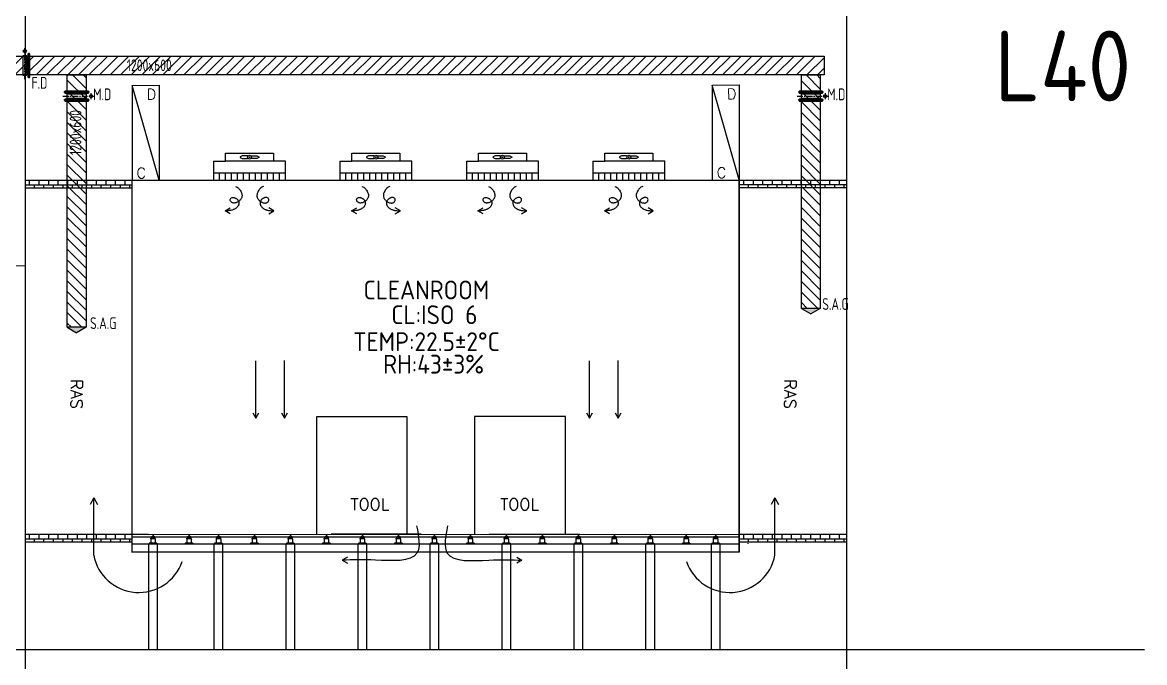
# Model space of a CAD drawing. Header units: millimetres. Extents: x 108 to 3316, y 96 to 2090.
# Drawn here: x 579.8 to 818.4, y 468.1 to 604.1 of the extents above; entities that cross this region are included whole.
import ezdxf
from ezdxf.enums import TextEntityAlignment as Align

# ---------------------------------------------------------------- set-up
doc = ezdxf.new("R2010")
doc.units = ezdxf.units.MM
doc.linetypes.add('CENTER', pattern=[2, 1.25, -0.25, 0.25, -0.25])
for name, color, linetype in [('A-DETL-01', 1, 'Continuous'), ('DETL-TXT', 4, 'Continuous'), ('M-CEQPM-MAU', 22, 'Continuous'), ('M-CMDUCT-LINE', 15, 'Continuous'), ('M-EQPM-TXT', 4, 'Continuous'), ('M-FM-LINE3', 3, 'Continuous'), ('M-HVAC-CMDUCT', 150, 'Continuous'), ('U-EX-TXT', 4, 'Continuous')]:
    doc.layers.add(name, color=color, linetype=linetype)
doc.styles.add('AA-TXT', font='isocp.shx', dxfattribs={"bigfont": 'chineset.shx'})
doc.styles.add('STDTEXT', font='simplex.shx', dxfattribs={"bigfont": 'china.shx'})

msp = doc.modelspace()

# ---------------------------------------------------------------- hatches: boundary and pattern name
at = {"layer": 'M-CEQPM-MAU'}
h = msp.add_hatch(dxfattribs=at)
h.set_pattern_fill('AR-B88', color=252, scale=0.01)
h.set_pattern_definition([(360, (-40309.5795, -84174.927), (1e-15, 2.032), []), (90, (-40309.5795, -84174.9271), (-1.016, 2.032), [2.032, -2.032])])
h.paths.add_polyline_path([(603.15, 570.59), (580.4, 570.59), (580.4, 568.98), (603.15, 568.98)])
h = msp.add_hatch(dxfattribs=at)
h.set_pattern_fill('AR-B88', color=252, scale=0.01)
h.set_pattern_definition([(360, (-40157.7271, -84174.8747), (1e-15, 2.032), []), (90, (-40157.7271, -84174.8747), (-1.016, 2.032), [2.032, -2.032])])
h.paths.add_polyline_path([(755.01, 570.64), (732.25, 570.64), (732.25, 569.03), (755.01, 569.03)])
h = msp.add_hatch(dxfattribs=at)
h.set_pattern_fill('AR-B88', color=252, scale=0.01)
h.set_pattern_definition([(360, (-40309.5795, -84250.155), (1e-15, 2.032), []), (90, (-40309.5795, -84250.1549), (-1.016, 2.032), [2.032, -2.032])])
h.paths.add_polyline_path([(603.15, 495.36), (580.4, 495.36), (580.4, 493.75), (603.15, 493.75)])
h = msp.add_hatch(dxfattribs=at)
h.set_pattern_fill('AR-B88', color=252, scale=0.01)
h.set_pattern_definition([(360, (-40157.7271, -84250.1691), (1e-15, 2.032), []), (90, (-40157.7271, -84250.1691), (-1.016, 2.032), [2.032, -2.032])])
h.paths.add_polyline_path([(755.01, 495.35), (732.25, 495.35), (732.25, 493.74), (755.01, 493.74)])
at = {"layer": 'M-CMDUCT-LINE'}
h = msp.add_hatch(dxfattribs=at)
h.set_pattern_fill('ANSI31', color=256, scale=0.5, style=0)
h.set_pattern_definition([(45, (1317.3042, 420.52), (-1.122532, 1.122532), [])])
h.paths.add_polyline_path([(436.36, 596.97), (750.29, 596.97), (750.29, 592.97), (436.36, 592.97)])
h = msp.add_hatch(dxfattribs=at)
h.set_pattern_fill('ANSI31', color=256, scale=0.5, angle=-90, style=0)
h.set_pattern_definition([(315, (416.9179, -259.4406), (1.122532, 1.122532), [])])
h.paths.add_polyline_path([(593.37, 592.97), (593.37, 539.35), (589.37, 539.35), (589.37, 592.97)])
h = msp.add_hatch(dxfattribs=at)
h.set_pattern_fill('ANSI31', color=256, scale=0.5, angle=-90, style=0)
h.set_pattern_definition([(315, (573.0071, -284.2638), (1.122532, 1.122532), [])])
h.paths.add_polyline_path([(749.46, 592.97), (749.46, 543.33), (745.46, 543.33), (745.46, 592.97)])
at = {"layer": 'M-FM-LINE3', "linetype": 'Continuous'}
h = msp.add_hatch(color=256, dxfattribs=at)
edge = h.paths.add_edge_path()
edge.add_arc((580.36, 598.01), 0.333, 0, 360)
at = {"layer": 'M-HVAC-CMDUCT'}
for points in [[(749.46, 543.33), (745.46, 543.33), (747.46, 542.17)], [(593.37, 539.35), (589.37, 539.35), (591.37, 538.19)]]:
    msp.add_hatch(color=256, dxfattribs=at).paths.add_polyline_path(points)

# ---------------------------------------------------------------- linework, layer by layer
at = {"color": 252}
for points in [[(580.4, 570.59), (603.15, 570.59)], [(732.25, 570.64), (755.01, 570.64)], [(580.4, 568.98), (603.15, 568.98)], [(732.25, 569.03), (755.01, 569.03)], [(580.4, 495.36), (603.15, 495.36)], [(732.25, 495.35), (755.01, 495.35)], [(580.4, 493.75), (603.15, 493.75)], [(732.25, 493.74), (755.01, 493.74)]]:
    msp.add_lwpolyline(points, dxfattribs=at)
at = {"layer": 'A-DETL-01', "color": 252, "linetype": 'Continuous'}
for p, q in [((580.4, 608.17), (580.4, 470.81)), ((755.01, 608.17), (755.01, 470.81)), ((732.25, 570.64), (732.25, 491.52)), ((580.4, 470.81), (580.4, 333.45)), ((755.01, 470.81), (755.01, 333.45))]:
    msp.add_line(p, q, dxfattribs=at)
at = {"layer": 'M-CEQPM-MAU', "color": 252}
for p, q in [((603.15, 590.76), (603.15, 570.59)), ((726.51, 590.81), (726.51, 570.64)), ((603.15, 570.59), (608.89, 570.64)), ((642.41, 495.39), (642.41, 520.39)), ((642.41, 520.39), (661.55, 520.39)), ((661.55, 520.39), (661.55, 495.39)), ((695.29, 520.39), (675.98, 520.39)), ((675.98, 520.39), (675.98, 495.39)), ((695.29, 495.39), (695.29, 520.39)), ((664.61, 495.39), (645.47, 495.39)), ((679.04, 495.39), (698.35, 495.39))]:
    msp.add_line(p, q, dxfattribs=at)
at = {"layer": 'M-CEQPM-MAU', "color": 252, "ltscale": 0.1}
for p, q in [((623.02, 574.64), (623.02, 576.34)), ((623.02, 576.34), (633.22, 576.34)), ((633.22, 576.34), (633.22, 574.64)), ((649.9, 574.64), (649.9, 576.34)), ((649.9, 576.34), (660.1, 576.34)), ((660.1, 576.34), (660.1, 574.64)), ((676.78, 574.64), (676.78, 576.34)), ((676.78, 576.34), (686.98, 576.34)), ((686.98, 576.34), (686.98, 574.64)), ((703.66, 574.64), (703.66, 576.34)), ((703.66, 576.34), (713.86, 576.34)), ((713.86, 576.34), (713.86, 574.64)), ((620.47, 574.64), (623.02, 574.64)), ((620.47, 574.64), (620.47, 570.64)), ((633.22, 574.64), (623.02, 574.64)), ((635.77, 574.64), (633.22, 574.64)), ((635.77, 570.64), (635.77, 574.64)), ((647.35, 574.64), (649.9, 574.64)), ((647.35, 574.64), (647.35, 570.64)), ((660.1, 574.64), (649.9, 574.64)), ((662.65, 574.64), (660.1, 574.64)), ((662.65, 570.64), (662.65, 574.64)), ((674.23, 574.64), (676.78, 574.64)), ((674.23, 574.64), (674.23, 570.64)), ((686.98, 574.64), (676.78, 574.64)), ((689.53, 574.64), (686.98, 574.64)), ((689.53, 570.64), (689.53, 574.64)), ((701.11, 574.64), (703.66, 574.64)), ((701.11, 574.64), (701.11, 570.64)), ((713.86, 574.64), (703.66, 574.64)), ((716.41, 574.64), (713.86, 574.64)), ((716.41, 570.64), (716.41, 574.64)), ((603.15, 491.47), (603.15, 570.59)), ((608.89, 570.64), (732.25, 570.64)), ((620.47, 572.14), (635.77, 572.14)), ((620.47, 570.64), (635.77, 570.64)), ((621.75, 570.64), (621.75, 572.14)), ((623.02, 570.64), (623.02, 572.14)), ((624.3, 570.64), (624.3, 572.14)), ((625.57, 570.64), (625.57, 572.14)), ((626.85, 570.64), (626.85, 572.14)), ((628.12, 570.64), (628.12, 572.14)), ((629.4, 570.64), (629.4, 572.14)), ((630.67, 570.64), (630.67, 572.14)), ((631.95, 570.64), (631.95, 572.14)), ((633.22, 570.64), (633.22, 572.14)), ((634.5, 570.64), (634.5, 572.14)), ((647.35, 572.14), (662.65, 572.14)), ((647.35, 570.64), (662.65, 570.64)), ((648.62, 570.64), (648.62, 572.14)), ((649.9, 570.64), (649.9, 572.14)), ((651.17, 570.64), (651.17, 572.14)), ((652.45, 570.64), (652.45, 572.14)), ((653.72, 570.64), (653.72, 572.14)), ((655, 570.64), (655, 572.14)), ((656.27, 570.64), (656.27, 572.14)), ((657.55, 570.64), (657.55, 572.14)), ((658.82, 570.64), (658.82, 572.14)), ((660.1, 570.64), (660.1, 572.14)), ((661.37, 570.64), (661.37, 572.14)), ((674.23, 572.14), (689.53, 572.14)), ((674.23, 570.64), (689.53, 570.64)), ((675.5, 570.64), (675.5, 572.14)), ((676.78, 570.64), (676.78, 572.14)), ((678.05, 570.64), (678.05, 572.14)), ((679.33, 570.64), (679.33, 572.14)), ((680.6, 570.64), (680.6, 572.14)), ((681.88, 570.64), (681.88, 572.14)), ((683.15, 570.64), (683.15, 572.14)), ((684.43, 570.64), (684.43, 572.14)), ((685.7, 570.64), (685.7, 572.14)), ((686.98, 570.64), (686.98, 572.14)), ((688.25, 570.64), (688.25, 572.14)), ((701.11, 572.14), (716.41, 572.14)), ((701.11, 570.64), (716.41, 570.64)), ((702.38, 570.64), (702.38, 572.14)), ((703.66, 570.64), (703.66, 572.14)), ((704.93, 570.64), (704.93, 572.14)), ((706.21, 570.64), (706.21, 572.14)), ((707.48, 570.64), (707.48, 572.14)), ((708.76, 570.64), (708.76, 572.14)), ((710.03, 570.64), (710.03, 572.14)), ((711.31, 570.64), (711.31, 572.14)), ((712.58, 570.64), (712.58, 572.14)), ((713.86, 570.64), (713.86, 572.14)), ((715.13, 570.64), (715.13, 572.14)), ((732.25, 491.52), (732.25, 570.64)), ((603.15, 495.36), (606.67, 495.36)), ((606.67, 494.72), (603.15, 494.72)), ((606.67, 495.34), (712.37, 495.36)), ((712.37, 494.72), (606.67, 494.71)), ((607.13, 494.38), (607.13, 493.53)), ((608.09, 494.38), (607.13, 494.38)), ((608.05, 494.51), (607.17, 494.51)), ((607.17, 494.38), (607.17, 494.51)), ((607.19, 494.84), (607.27, 494.84)), ((607.19, 494.84), (607.19, 494.51)), ((607.27, 494.84), (607.27, 494.78)), ((607.55, 494.78), (607.27, 494.78)), ((607.61, 495.41), (607.5, 494.78)), ((607.56, 494.84), (607.54, 494.51)), ((607.65, 494.84), (607.56, 494.84)), ((607.61, 495.41), (607.71, 494.78)), ((607.65, 494.84), (607.67, 494.51)), ((607.94, 494.78), (607.66, 494.78)), ((607.94, 494.84), (607.94, 494.78)), ((608.02, 494.84), (607.94, 494.84)), ((608.02, 494.84), (608.02, 494.51)), ((608.05, 494.38), (608.05, 494.51)), ((608.09, 494.38), (608.09, 493.53)), ((614.78, 494.38), (614.78, 493.53)), ((615.74, 494.38), (614.78, 494.38)), ((615.7, 494.51), (614.82, 494.51)), ((614.82, 494.38), (614.82, 494.51)), ((614.84, 494.84), (614.92, 494.84)), ((614.84, 494.84), (614.84, 494.51)), ((614.92, 494.84), (614.92, 494.78)), ((615.2, 494.78), (614.92, 494.78)), ((615.26, 495.41), (615.15, 494.78)), ((615.21, 494.84), (615.19, 494.51)), ((615.3, 494.84), (615.21, 494.84)), ((615.26, 495.41), (615.36, 494.78)), ((615.3, 494.84), (615.32, 494.51)), ((615.59, 494.78), (615.31, 494.78)), ((615.59, 494.84), (615.59, 494.78)), ((615.67, 494.84), (615.59, 494.84)), ((615.67, 494.84), (615.67, 494.51)), ((615.7, 494.38), (615.7, 494.51)), ((615.74, 494.38), (615.74, 493.53)), ((621.03, 494.38), (621.03, 493.53)), ((621.99, 494.38), (621.03, 494.38)), ((621.95, 494.51), (621.07, 494.51)), ((621.07, 494.38), (621.07, 494.51)), ((621.09, 494.84), (621.17, 494.84)), ((621.09, 494.84), (621.09, 494.51)), ((621.17, 494.84), (621.17, 494.78)), ((621.45, 494.78), (621.17, 494.78)), ((621.51, 495.41), (621.4, 494.78)), ((621.46, 494.84), (621.44, 494.51)), ((621.55, 494.84), (621.46, 494.84)), ((621.51, 495.41), (621.61, 494.78)), ((621.55, 494.84), (621.57, 494.51)), ((621.84, 494.78), (621.56, 494.78)), ((621.84, 494.84), (621.84, 494.78)), ((621.92, 494.84), (621.84, 494.84)), ((621.92, 494.84), (621.92, 494.51)), ((621.95, 494.38), (621.95, 494.51)), ((621.99, 494.38), (621.99, 493.53)), ((628.68, 494.38), (628.68, 493.53)), ((629.64, 494.38), (628.68, 494.38)), ((629.6, 494.51), (628.72, 494.51)), ((628.72, 494.38), (628.72, 494.51)), ((628.74, 494.84), (628.82, 494.84)), ((628.74, 494.84), (628.74, 494.51)), ((628.82, 494.84), (628.82, 494.78)), ((629.1, 494.78), (628.82, 494.78)), ((629.16, 495.41), (629.05, 494.78)), ((629.11, 494.84), (629.09, 494.51)), ((629.2, 494.84), (629.11, 494.84)), ((629.16, 495.41), (629.26, 494.78)), ((629.2, 494.84), (629.22, 494.51)), ((629.49, 494.78), (629.21, 494.78)), ((629.49, 494.84), (629.49, 494.78)), ((629.57, 494.84), (629.49, 494.84)), ((629.57, 494.84), (629.57, 494.51)), ((629.6, 494.38), (629.6, 494.51)), ((629.64, 494.38), (629.64, 493.53)), ((636.33, 494.38), (636.33, 493.53)), ((637.29, 494.38), (636.33, 494.38)), ((637.25, 494.51), (636.37, 494.51)), ((636.37, 494.38), (636.37, 494.51)), ((636.39, 494.84), (636.47, 494.84)), ((636.39, 494.84), (636.39, 494.51)), ((636.47, 494.84), (636.47, 494.78)), ((636.75, 494.78), (636.47, 494.78)), ((636.81, 495.41), (636.7, 494.78)), ((636.76, 494.84), (636.74, 494.51)), ((636.85, 494.84), (636.76, 494.84)), ((636.81, 495.41), (636.91, 494.78)), ((636.85, 494.84), (636.87, 494.51)), ((637.14, 494.78), (636.86, 494.78)), ((637.14, 494.84), (637.14, 494.78)), ((637.22, 494.84), (637.14, 494.84)), ((637.22, 494.84), (637.22, 494.51)), ((637.25, 494.38), (637.25, 494.51)), ((637.29, 494.38), (637.29, 493.53)), ((643.98, 494.38), (643.98, 493.53)), ((644.94, 494.38), (643.98, 494.38)), ((644.9, 494.51), (644.02, 494.51)), ((644.02, 494.38), (644.02, 494.51)), ((644.04, 494.84), (644.12, 494.84)), ((644.04, 494.84), (644.04, 494.51)), ((644.12, 494.84), (644.12, 494.78)), ((644.4, 494.78), (644.12, 494.78)), ((644.46, 495.41), (644.35, 494.78)), ((644.41, 494.84), (644.39, 494.51)), ((644.5, 494.84), (644.41, 494.84)), ((644.46, 495.41), (644.56, 494.78)), ((644.5, 494.84), (644.52, 494.51)), ((644.79, 494.78), (644.51, 494.78)), ((644.79, 494.84), (644.79, 494.78)), ((644.87, 494.84), (644.79, 494.84)), ((644.87, 494.84), (644.87, 494.51)), ((644.9, 494.38), (644.9, 494.51)), ((644.94, 494.38), (644.94, 493.53)), ((651.63, 494.38), (651.63, 493.53)), ((652.59, 494.38), (651.63, 494.38)), ((652.55, 494.51), (651.67, 494.51)), ((651.67, 494.38), (651.67, 494.51)), ((651.69, 494.84), (651.77, 494.84)), ((651.69, 494.84), (651.69, 494.51)), ((651.77, 494.84), (651.77, 494.78)), ((652.05, 494.78), (651.77, 494.78)), ((652.11, 495.41), (652, 494.78)), ((652.06, 494.84), (652.04, 494.51)), ((652.15, 494.84), (652.06, 494.84)), ((652.11, 495.41), (652.21, 494.78)), ((652.15, 494.84), (652.17, 494.51)), ((652.44, 494.78), (652.16, 494.78)), ((652.44, 494.84), (652.44, 494.78)), ((652.52, 494.84), (652.44, 494.84)), ((652.52, 494.84), (652.52, 494.51)), ((652.55, 494.38), (652.55, 494.51)), ((652.59, 494.38), (652.59, 493.53)), ((659.28, 494.38), (659.28, 493.53)), ((660.24, 494.38), (659.28, 494.38)), ((660.2, 494.51), (659.32, 494.51)), ((659.32, 494.38), (659.32, 494.51)), ((659.34, 494.84), (659.42, 494.84)), ((659.34, 494.84), (659.34, 494.51)), ((659.42, 494.84), (659.42, 494.78)), ((659.7, 494.78), (659.42, 494.78)), ((659.76, 495.41), (659.65, 494.78)), ((659.71, 494.84), (659.69, 494.51)), ((659.8, 494.84), (659.71, 494.84)), ((659.76, 495.41), (659.86, 494.78)), ((659.8, 494.84), (659.82, 494.51)), ((660.09, 494.78), (659.81, 494.78)), ((660.09, 494.84), (660.09, 494.78)), ((660.17, 494.84), (660.09, 494.84)), ((660.17, 494.84), (660.17, 494.51)), ((660.2, 494.38), (660.2, 494.51)), ((660.24, 494.38), (660.24, 493.53)), ((666.93, 494.38), (666.93, 493.53)), ((667.89, 494.38), (666.93, 494.38)), ((667.85, 494.51), (666.97, 494.51)), ((666.97, 494.38), (666.97, 494.51)), ((666.99, 494.84), (667.07, 494.84)), ((666.99, 494.84), (666.99, 494.51)), ((667.07, 494.84), (667.07, 494.78)), ((667.35, 494.78), (667.07, 494.78)), ((667.41, 495.41), (667.3, 494.78)), ((667.36, 494.84), (667.34, 494.51)), ((667.45, 494.84), (667.36, 494.84)), ((667.41, 495.41), (667.51, 494.78)), ((667.45, 494.84), (667.47, 494.51)), ((667.74, 494.78), (667.46, 494.78)), ((667.74, 494.84), (667.74, 494.78)), ((667.82, 494.84), (667.74, 494.84)), ((667.82, 494.84), (667.82, 494.51)), ((667.85, 494.38), (667.85, 494.51)), ((667.89, 494.38), (667.89, 493.53)), ((674.58, 494.38), (674.58, 493.53)), ((675.54, 494.38), (674.58, 494.38)), ((675.5, 494.51), (674.62, 494.51)), ((674.62, 494.38), (674.62, 494.51)), ((674.64, 494.84), (674.72, 494.84)), ((674.64, 494.84), (674.64, 494.51)), ((674.72, 494.84), (674.72, 494.78)), ((675, 494.78), (674.72, 494.78)), ((675.06, 495.41), (674.95, 494.78)), ((675.01, 494.84), (674.99, 494.51)), ((675.1, 494.84), (675.01, 494.84)), ((675.06, 495.41), (675.16, 494.78)), ((675.1, 494.84), (675.12, 494.51)), ((675.39, 494.78), (675.11, 494.78)), ((675.39, 494.84), (675.39, 494.78)), ((675.47, 494.84), (675.39, 494.84)), ((675.47, 494.84), (675.47, 494.51)), ((675.5, 494.38), (675.5, 494.51)), ((675.54, 494.38), (675.54, 493.53)), ((682.23, 494.38), (682.23, 493.53)), ((683.19, 494.38), (682.23, 494.38)), ((683.15, 494.51), (682.27, 494.51)), ((682.27, 494.38), (682.27, 494.51)), ((682.29, 494.84), (682.37, 494.84)), ((682.29, 494.84), (682.29, 494.51)), ((682.37, 494.84), (682.37, 494.78)), ((682.65, 494.78), (682.37, 494.78)), ((682.71, 495.41), (682.6, 494.78)), ((682.66, 494.84), (682.64, 494.51)), ((682.75, 494.84), (682.66, 494.84)), ((682.71, 495.41), (682.81, 494.78)), ((682.75, 494.84), (682.77, 494.51)), ((683.04, 494.78), (682.76, 494.78)), ((683.04, 494.84), (683.04, 494.78)), ((683.12, 494.84), (683.04, 494.84)), ((683.12, 494.84), (683.12, 494.51)), ((683.15, 494.38), (683.15, 494.51)), ((683.19, 494.38), (683.19, 493.53)), ((689.88, 494.38), (689.88, 493.53)), ((690.84, 494.38), (689.88, 494.38)), ((690.8, 494.51), (689.92, 494.51)), ((689.92, 494.38), (689.92, 494.51)), ((689.94, 494.84), (690.02, 494.84)), ((689.94, 494.84), (689.94, 494.51)), ((690.02, 494.84), (690.02, 494.78)), ((690.3, 494.78), (690.02, 494.78)), ((690.36, 495.41), (690.25, 494.78)), ((690.31, 494.84), (690.29, 494.51)), ((690.4, 494.84), (690.31, 494.84)), ((690.36, 495.41), (690.46, 494.78)), ((690.4, 494.84), (690.42, 494.51)), ((690.69, 494.78), (690.41, 494.78)), ((690.69, 494.84), (690.69, 494.78)), ((690.77, 494.84), (690.69, 494.84)), ((690.77, 494.84), (690.77, 494.51)), ((690.8, 494.38), (690.8, 494.51)), ((690.84, 494.38), (690.84, 493.53)), ((697.53, 494.38), (697.53, 493.53)), ((698.49, 494.38), (697.53, 494.38)), ((698.45, 494.51), (697.57, 494.51)), ((697.57, 494.38), (697.57, 494.51)), ((697.59, 494.84), (697.67, 494.84)), ((697.59, 494.84), (697.59, 494.51)), ((697.67, 494.84), (697.67, 494.78)), ((697.95, 494.78), (697.67, 494.78)), ((698.01, 495.41), (697.9, 494.78)), ((697.96, 494.84), (697.94, 494.51)), ((698.05, 494.84), (697.96, 494.84)), ((698.01, 495.41), (698.11, 494.78)), ((698.05, 494.84), (698.07, 494.51)), ((698.34, 494.78), (698.06, 494.78)), ((698.34, 494.84), (698.34, 494.78)), ((698.42, 494.84), (698.34, 494.84)), ((698.42, 494.84), (698.42, 494.51)), ((698.45, 494.38), (698.45, 494.51)), ((698.49, 494.38), (698.49, 493.53)), ((705.18, 494.38), (705.18, 493.53)), ((706.14, 494.38), (705.18, 494.38)), ((706.1, 494.51), (705.22, 494.51)), ((705.22, 494.38), (705.22, 494.51)), ((705.24, 494.84), (705.32, 494.84)), ((705.24, 494.84), (705.24, 494.51)), ((705.32, 494.84), (705.32, 494.78)), ((705.6, 494.78), (705.32, 494.78)), ((705.66, 495.41), (705.55, 494.78)), ((705.61, 494.84), (705.59, 494.51)), ((705.7, 494.84), (705.61, 494.84)), ((705.66, 495.41), (705.76, 494.78)), ((705.7, 494.84), (705.72, 494.51)), ((705.99, 494.78), (705.71, 494.78)), ((705.99, 494.84), (705.99, 494.78)), ((706.07, 494.84), (705.99, 494.84)), ((706.07, 494.84), (706.07, 494.51)), ((706.1, 494.38), (706.1, 494.51)), ((706.14, 494.38), (706.14, 493.53)), ((712.37, 495.34), (732.25, 495.35)), ((732.25, 494.71), (712.37, 494.71)), ((712.83, 494.38), (712.83, 493.53)), ((713.79, 494.38), (712.83, 494.38)), ((713.75, 494.51), (712.87, 494.51)), ((712.87, 494.38), (712.87, 494.51)), ((712.89, 494.84), (712.97, 494.84)), ((712.89, 494.84), (712.89, 494.51)), ((712.97, 494.84), (712.97, 494.78)), ((713.25, 494.78), (712.97, 494.78)), ((713.31, 495.41), (713.2, 494.78)), ((713.26, 494.84), (713.24, 494.51)), ((713.35, 494.84), (713.26, 494.84)), ((713.31, 495.41), (713.41, 494.78)), ((713.35, 494.84), (713.37, 494.51)), ((713.64, 494.78), (713.36, 494.78)), ((713.64, 494.84), (713.64, 494.78)), ((713.72, 494.84), (713.64, 494.84)), ((713.72, 494.84), (713.72, 494.51)), ((713.75, 494.38), (713.75, 494.51)), ((713.79, 494.38), (713.79, 493.53)), ((720.48, 494.38), (720.48, 493.53)), ((721.44, 494.38), (720.48, 494.38)), ((721.4, 494.51), (720.52, 494.51)), ((720.52, 494.38), (720.52, 494.51)), ((720.54, 494.84), (720.62, 494.84)), ((720.54, 494.84), (720.54, 494.51)), ((720.62, 494.84), (720.62, 494.78)), ((720.9, 494.78), (720.62, 494.78)), ((720.96, 495.41), (720.85, 494.78)), ((720.91, 494.84), (720.89, 494.51)), ((721, 494.84), (720.91, 494.84)), ((720.96, 495.41), (721.06, 494.78)), ((721, 494.84), (721.02, 494.51)), ((721.29, 494.78), (721.01, 494.78)), ((721.29, 494.84), (721.29, 494.78)), ((721.37, 494.84), (721.29, 494.84)), ((721.37, 494.84), (721.37, 494.51)), ((721.4, 494.38), (721.4, 494.51)), ((721.44, 494.38), (721.44, 493.53)), ((726.73, 494.38), (726.73, 493.53)), ((727.69, 494.38), (726.73, 494.38)), ((727.65, 494.51), (726.77, 494.51)), ((726.77, 494.38), (726.77, 494.51)), ((726.79, 494.84), (726.87, 494.84)), ((726.79, 494.84), (726.79, 494.51)), ((726.87, 494.84), (726.87, 494.78)), ((727.16, 494.78), (726.87, 494.78)), ((727.21, 495.41), (727.1, 494.78)), ((727.16, 494.84), (727.14, 494.51)), ((727.26, 494.84), (727.16, 494.84)), ((727.21, 495.41), (727.31, 494.78)), ((727.26, 494.84), (727.27, 494.51)), ((727.54, 494.78), (727.26, 494.78)), ((727.54, 494.84), (727.54, 494.78)), ((727.62, 494.84), (727.54, 494.84)), ((727.62, 494.84), (727.62, 494.51)), ((727.65, 494.38), (727.65, 494.51)), ((727.69, 494.38), (727.69, 493.53)), ((608.41, 493.45), (606.81, 493.45)), ((606.81, 493.45), (606.81, 493.32)), ((608.41, 493.32), (606.81, 493.32)), ((607.13, 493.53), (608.09, 493.53)), ((607.18, 493.53), (607.18, 493.46)), ((608.03, 493.53), (608.03, 493.45)), ((608.41, 493.45), (608.41, 493.32)), ((616.06, 493.45), (614.46, 493.45)), ((614.46, 493.45), (614.46, 493.32)), ((616.06, 493.32), (614.46, 493.32)), ((614.78, 493.53), (615.74, 493.53)), ((614.83, 493.53), (614.83, 493.46)), ((615.68, 493.53), (615.68, 493.45)), ((616.06, 493.45), (616.06, 493.32)), ((622.31, 493.45), (620.71, 493.45)), ((620.71, 493.45), (620.71, 493.32)), ((622.31, 493.32), (620.71, 493.32)), ((621.03, 493.53), (621.99, 493.53)), ((621.08, 493.53), (621.08, 493.46)), ((621.93, 493.53), (621.93, 493.45)), ((622.31, 493.45), (622.31, 493.32)), ((629.96, 493.45), (628.36, 493.45)), ((628.36, 493.45), (628.36, 493.32)), ((629.96, 493.32), (628.36, 493.32)), ((628.68, 493.53), (629.64, 493.53)), ((628.73, 493.53), (628.73, 493.46)), ((629.58, 493.53), (629.58, 493.45)), ((629.96, 493.45), (629.96, 493.32)), ((637.61, 493.45), (636.01, 493.45)), ((636.01, 493.45), (636.01, 493.32)), ((637.61, 493.32), (636.01, 493.32)), ((636.33, 493.53), (637.29, 493.53)), ((636.38, 493.53), (636.38, 493.46)), ((637.23, 493.53), (637.23, 493.45)), ((637.61, 493.45), (637.61, 493.32)), ((645.26, 493.45), (643.66, 493.45)), ((643.66, 493.45), (643.66, 493.32)), ((645.26, 493.32), (643.66, 493.32)), ((643.98, 493.53), (644.94, 493.53)), ((644.03, 493.53), (644.03, 493.46)), ((644.88, 493.53), (644.88, 493.45)), ((645.26, 493.45), (645.26, 493.32)), ((652.91, 493.45), (651.31, 493.45)), ((651.31, 493.45), (651.31, 493.32)), ((652.91, 493.32), (651.31, 493.32)), ((651.63, 493.53), (652.59, 493.53)), ((651.68, 493.53), (651.68, 493.46)), ((652.53, 493.53), (652.53, 493.45)), ((652.91, 493.45), (652.91, 493.32)), ((660.56, 493.45), (658.96, 493.45)), ((658.96, 493.45), (658.96, 493.32)), ((660.56, 493.32), (658.96, 493.32)), ((659.28, 493.53), (660.24, 493.53)), ((659.33, 493.53), (659.33, 493.46)), ((660.18, 493.53), (660.18, 493.45)), ((660.56, 493.45), (660.56, 493.32)), ((668.21, 493.45), (666.61, 493.45)), ((666.61, 493.45), (666.61, 493.32)), ((668.21, 493.32), (666.61, 493.32)), ((666.93, 493.53), (667.89, 493.53)), ((666.98, 493.53), (666.98, 493.46)), ((667.83, 493.53), (667.83, 493.45)), ((668.21, 493.45), (668.21, 493.32)), ((675.86, 493.45), (674.26, 493.45)), ((674.26, 493.45), (674.26, 493.32)), ((675.86, 493.32), (674.26, 493.32)), ((674.58, 493.53), (675.54, 493.53)), ((674.63, 493.53), (674.63, 493.46)), ((675.48, 493.53), (675.48, 493.45)), ((675.86, 493.45), (675.86, 493.32)), ((683.51, 493.45), (681.91, 493.45)), ((681.91, 493.45), (681.91, 493.32)), ((683.51, 493.32), (681.91, 493.32)), ((682.23, 493.53), (683.19, 493.53)), ((682.28, 493.53), (682.28, 493.46)), ((683.13, 493.53), (683.13, 493.45)), ((683.51, 493.45), (683.51, 493.32)), ((691.16, 493.45), (689.56, 493.45)), ((689.56, 493.45), (689.56, 493.32)), ((691.16, 493.32), (689.56, 493.32)), ((689.88, 493.53), (690.84, 493.53)), ((689.93, 493.53), (689.93, 493.46)), ((690.78, 493.53), (690.78, 493.45)), ((691.16, 493.45), (691.16, 493.32)), ((698.81, 493.45), (697.21, 493.45)), ((697.21, 493.45), (697.21, 493.32)), ((698.81, 493.32), (697.21, 493.32)), ((697.53, 493.53), (698.49, 493.53)), ((697.58, 493.53), (697.58, 493.46)), ((698.43, 493.53), (698.43, 493.45)), ((698.81, 493.45), (698.81, 493.32)), ((706.46, 493.45), (704.86, 493.45)), ((704.86, 493.45), (704.86, 493.32)), ((706.46, 493.32), (704.86, 493.32)), ((705.18, 493.53), (706.14, 493.53)), ((705.23, 493.53), (705.23, 493.46)), ((706.08, 493.53), (706.08, 493.45)), ((706.46, 493.45), (706.46, 493.32)), ((714.11, 493.45), (712.51, 493.45)), ((712.51, 493.45), (712.51, 493.32)), ((714.11, 493.32), (712.51, 493.32)), ((712.83, 493.53), (713.79, 493.53)), ((712.88, 493.53), (712.88, 493.46)), ((713.73, 493.53), (713.73, 493.45)), ((714.11, 493.45), (714.11, 493.32)), ((721.76, 493.45), (720.16, 493.45)), ((720.16, 493.45), (720.16, 493.32)), ((721.76, 493.32), (720.16, 493.32)), ((720.48, 493.53), (721.44, 493.53)), ((720.53, 493.53), (720.53, 493.46)), ((721.38, 493.53), (721.38, 493.45)), ((721.76, 493.45), (721.76, 493.32)), ((728.01, 493.45), (726.41, 493.45)), ((726.41, 493.45), (726.41, 493.32)), ((728.01, 493.32), (726.41, 493.32)), ((726.73, 493.53), (727.69, 493.53)), ((726.78, 493.53), (726.78, 493.46)), ((727.64, 493.53), (727.64, 493.45)), ((728.01, 493.45), (728.01, 493.32)), ((734.06, 493.45), (734.06, 493.32))]:
    msp.add_line(p, q, dxfattribs=at)
at = {"layer": 'M-CEQPM-MAU', "color": 252}
for points in [[(608.89, 590.81), (608.89, 570.64), (603.15, 590.76)], [(732.25, 590.86), (732.25, 570.69), (726.51, 590.81)]]:
    msp.add_lwpolyline(points, close=True, dxfattribs=at)
at = {"layer": 'M-CEQPM-MAU', "color": 252, "ltscale": 0.1}
for points in [[(627.8, 575.72, 0.03966), (627.53, 575.78, 0.032614), (627.12, 575.81, 0.032614), (626.71, 575.78, 0.044087), (626.41, 575.71, 0.086721), (626.17, 575.59, 0.233651), (626.12, 575.49, 0.233651), (626.17, 575.39, 0.086721), (626.41, 575.27, 0.044087), (626.71, 575.2, 0.032614), (627.12, 575.18, 0.032614), (627.53, 575.2, 0.03966), (627.8, 575.26)], [(628.45, 575.72, -0.03966), (628.71, 575.78, -0.032614), (629.12, 575.81, -0.032614), (629.53, 575.78, -0.044087), (629.83, 575.71, -0.086721), (630.07, 575.59, -0.233651), (630.12, 575.49, -0.233651), (630.07, 575.39, -0.086721), (629.83, 575.27, -0.044087), (629.53, 575.2, -0.032614), (629.12, 575.18, -0.032614), (628.71, 575.2, -0.03966), (628.45, 575.26)], [(654.67, 575.72, 0.03966), (654.41, 575.78, 0.032614), (654, 575.81, 0.032614), (653.59, 575.78, 0.044087), (653.29, 575.71, 0.086721), (653.05, 575.59, 0.233651), (653, 575.49, 0.233651), (653.05, 575.39, 0.086721), (653.29, 575.27, 0.044087), (653.59, 575.2, 0.032614), (654, 575.18, 0.032614), (654.41, 575.2, 0.03966), (654.67, 575.26)], [(655.33, 575.72, -0.03966), (655.59, 575.78, -0.032614), (656, 575.81, -0.032614), (656.41, 575.78, -0.044087), (656.71, 575.71, -0.086721), (656.95, 575.59, -0.233651), (657, 575.49, -0.233651), (656.95, 575.39, -0.086721), (656.71, 575.27, -0.044087), (656.41, 575.2, -0.032614), (656, 575.18, -0.032614), (655.59, 575.2, -0.03966), (655.33, 575.26)], [(681.55, 575.72, 0.03966), (681.29, 575.78, 0.032614), (680.88, 575.81, 0.032614), (680.47, 575.78, 0.044087), (680.17, 575.71, 0.086721), (679.93, 575.59, 0.233651), (679.88, 575.49, 0.233651), (679.93, 575.39, 0.086721), (680.17, 575.27, 0.044087), (680.47, 575.2, 0.032614), (680.88, 575.18, 0.032614), (681.29, 575.2, 0.03966), (681.55, 575.26)], [(682.2, 575.72, -0.03966), (682.47, 575.78, -0.032614), (682.88, 575.81, -0.032614), (683.29, 575.78, -0.044087), (683.59, 575.71, -0.086721), (683.83, 575.59, -0.233651), (683.88, 575.49, -0.233651), (683.83, 575.39, -0.086721), (683.59, 575.27, -0.044087), (683.29, 575.2, -0.032614), (682.88, 575.18, -0.032614), (682.47, 575.2, -0.03966), (682.2, 575.26)], [(708.43, 575.72, 0.03966), (708.16, 575.78, 0.032614), (707.75, 575.81, 0.032614), (707.35, 575.78, 0.044087), (707.05, 575.71, 0.086721), (706.8, 575.59, 0.233651), (706.76, 575.49, 0.233651), (706.8, 575.39, 0.086721), (707.05, 575.27, 0.044087), (707.35, 575.2, 0.032614), (707.75, 575.18, 0.032614), (708.16, 575.2, 0.03966), (708.43, 575.26)], [(709.08, 575.72, -0.03966), (709.35, 575.78, -0.032614), (709.76, 575.81, -0.032614), (710.17, 575.78, -0.044087), (710.46, 575.71, -0.086721), (710.71, 575.59, -0.233651), (710.76, 575.49, -0.233651), (710.71, 575.39, -0.086721), (710.46, 575.27, -0.044087), (710.17, 575.2, -0.032614), (709.76, 575.18, -0.032614), (709.35, 575.2, -0.03966), (709.08, 575.26)]]:
    msp.add_lwpolyline(points, format="xyb", dxfattribs=at)
at = {"layer": 'M-CEQPM-MAU', "color": 252, "ltscale": 0.1, "const_width": 0.2}
for points in [[(628.22, 575.49, -1), (628.02, 575.49, -1)], [(655.1, 575.49, -1), (654.9, 575.49, -1)], [(681.98, 575.49, -1), (681.78, 575.49, -1)], [(708.86, 575.49, -1), (708.66, 575.49, -1)]]:
    msp.add_lwpolyline(points, format="xyb", close=True, dxfattribs=at)
at = {"layer": 'M-CEQPM-MAU', "color": 252, "ltscale": 0.1}
for points in [[(603.15, 493.32), (606.67, 493.32)], [(712.37, 491.52), (603.15, 491.52), (603.15, 493.32), (712.37, 493.32)], [(732.25, 491.52), (712.37, 491.52), (712.37, 493.32), (732.25, 493.32)]]:
    msp.add_lwpolyline(points, dxfattribs=at)
for points in [[(606.71, 470.81), (606.71, 493.32), (608.51, 493.32), (608.51, 470.81)], [(620.61, 470.81), (620.61, 493.32), (622.41, 493.32), (622.41, 470.81)], [(635.91, 470.81), (635.91, 493.32), (637.71, 493.32), (637.71, 470.81)], [(651.21, 470.81), (651.21, 493.32), (653.01, 493.32), (653.01, 470.81)], [(666.51, 470.81), (666.51, 493.32), (668.31, 493.32), (668.31, 470.81)], [(681.81, 470.81), (681.81, 493.32), (683.61, 493.32), (683.61, 470.81)], [(697.11, 470.81), (697.11, 493.32), (698.91, 493.32), (698.91, 470.81)], [(712.41, 470.81), (712.41, 493.32), (714.21, 493.32), (714.21, 470.81)], [(726.31, 470.81), (726.31, 493.32), (728.11, 493.32), (728.11, 470.81)]]:
    msp.add_lwpolyline(points, close=True, dxfattribs=at)
for centre in [(628.12, 575.49), (655, 575.49), (681.88, 575.49), (708.76, 575.49)]:
    msp.add_circle(centre, 0.4, dxfattribs=at)
at = {"layer": 'M-FM-LINE3', "linetype": 'CENTER'}
for p, q in [((580.36, 592.06), (580.36, 598.64)), ((588.45, 588.45), (595.04, 588.45)), ((594.41, 589.07), (594.41, 587.82)), ((744.54, 588.45), (751.13, 588.45)), ((750.5, 589.07), (750.5, 587.82))]:
    msp.add_line(p, q, dxfattribs=at)
at = {"layer": 'M-FM-LINE3'}
for p, q in [((581.2, 597.68), (581.2, 592.26)), ((594.08, 589.28), (588.66, 589.28)), ((750.17, 589.28), (744.75, 589.28)), ((594.08, 587.62), (588.66, 587.62)), ((750.17, 587.62), (744.75, 587.62))]:
    msp.add_line(p, q, dxfattribs=at)
for points in [[(580.78, 597.06), (579.95, 597.06), (579.95, 592.89), (580.78, 592.89)], [(581.41, 597.47), (580.99, 597.47), (580.99, 592.47), (581.41, 592.47)], [(593.87, 589.07), (593.87, 589.49), (588.87, 589.49), (588.87, 589.07)], [(749.96, 589.07), (749.96, 589.49), (744.96, 589.49), (744.96, 589.07)], [(593.87, 587.41), (593.87, 587.82), (588.87, 587.82), (588.87, 587.41)], [(593.45, 588.03), (593.45, 588.87), (589.29, 588.87), (589.29, 588.03)], [(749.96, 587.41), (749.96, 587.82), (744.96, 587.82), (744.96, 587.41)], [(749.54, 588.03), (749.54, 588.87), (745.38, 588.87), (745.38, 588.03)]]:
    msp.add_lwpolyline(points, close=True, dxfattribs=at)
for centre in [(580.36, 598.01), (594.41, 588.45), (750.5, 588.45)]:
    msp.add_circle(centre, 0.333, dxfattribs=at)
at = {"layer": 'M-HVAC-CMDUCT'}
for p, q in [((749.46, 543.33), (745.46, 543.33)), ((745.46, 543.33), (747.46, 542.17)), ((749.46, 543.33), (747.46, 542.17)), ((589.37, 539.35), (591.37, 538.19)), ((593.37, 539.35), (591.37, 538.19))]:
    msp.add_line(p, q, dxfattribs=at)
at = {"layer": 'M-HVAC-CMDUCT', "color": 252}
for p, q in [((629.45, 520.06), (629.45, 532.23)), ((635.54, 520.06), (635.54, 532.29)), ((700.42, 520.06), (700.42, 532.23)), ((706.5, 520.06), (706.5, 532.29))]:
    msp.add_line(p, q, dxfattribs=at)
at = {"layer": 'M-HVAC-CMDUCT'}
for points in [[(436.36, 596.97), (750.29, 596.97), (750.29, 592.97), (436.36, 592.97)], [(593.37, 592.97), (593.37, 539.35), (589.37, 539.35), (589.37, 592.97)], [(749.46, 592.97), (749.46, 543.33), (745.46, 543.33), (745.46, 592.97)]]:
    msp.add_lwpolyline(points, close=True, dxfattribs=at)
at = {"layer": 'M-HVAC-CMDUCT', "color": 252, "ltscale": 0.1}
for points in [[(625.16, 569.27, -0.140241), (625.83, 568.82, -0.038232), (626.07, 568.56), (626.14, 568.46), (626.26, 568.26), (626.36, 568.08), (626.43, 567.9), (626.48, 567.74), (626.51, 567.59), (626.53, 567.44), (626.53, 567.3), (626.52, 567.17), (626.5, 567.04), (626.46, 566.92), (626.41, 566.8), (626.35, 566.68), (626.28, 566.57), (626.19, 566.46), (626.09, 566.35), (625.99, 566.25), (625.88, 566.15), (625.76, 566.06), (625.64, 565.99), (625.51, 565.92), (625.38, 565.86), (625.25, 565.82), (625.12, 565.79), (625, 565.77), (624.88, 565.75), (624.76, 565.75), (624.65, 565.77), (624.55, 565.79), (624.47, 565.82), (624.39, 565.86), (624.32, 565.9, -0.282011), (624.02, 566.48, -0.222152), (624.15, 566.8, -0.123311), (624.42, 566.91), (624.51, 566.92), (624.62, 566.92), (624.72, 566.92), (624.83, 566.9), (624.93, 566.87), (625.03, 566.84), (625.13, 566.79), (625.22, 566.74), (625.31, 566.69), (625.39, 566.62), (625.47, 566.56), (625.54, 566.49), (625.61, 566.42), (625.67, 566.34), (625.72, 566.26), (625.76, 566.18), (625.8, 566.1), (625.83, 566.02), (625.85, 565.93), (625.86, 565.84), (625.87, 565.74), (625.87, 565.65), (625.85, 565.55), (625.83, 565.45), (625.8, 565.35), (625.77, 565.26), (625.72, 565.16), (625.66, 565.07), (625.6, 564.98), (625.52, 564.89), (625.44, 564.8), (625.35, 564.72), (625.25, 564.65), (625.14, 564.58), (625.04, 564.51), (624.92, 564.45), (624.8, 564.39), (624.68, 564.34), (624.55, 564.29), (624.41, 564.25), (624.26, 564.21), (624.1, 564.18), (623.93, 564.15), (623.75, 564.13), (623.55, 564.11), (623.34, 564.09), (623.13, 564.07), (622.92, 564.06)], [(631.08, 569.27, 0.140241), (630.4, 568.82, 0.038232), (630.16, 568.56), (630.1, 568.46), (629.98, 568.26), (629.88, 568.08), (629.81, 567.9), (629.76, 567.74), (629.73, 567.59), (629.71, 567.44), (629.7, 567.3), (629.71, 567.17), (629.74, 567.04), (629.77, 566.92), (629.82, 566.8), (629.89, 566.68), (629.96, 566.57), (630.05, 566.46), (630.14, 566.35), (630.25, 566.25), (630.36, 566.15), (630.48, 566.06), (630.6, 565.99), (630.73, 565.92), (630.86, 565.86), (630.99, 565.82), (631.11, 565.79), (631.24, 565.77), (631.36, 565.75), (631.48, 565.75), (631.58, 565.77), (631.68, 565.79), (631.77, 565.82), (631.85, 565.86), (631.92, 565.9, 0.282011), (632.22, 566.48, 0.222152), (632.08, 566.8, 0.123311), (631.82, 566.91), (631.72, 566.92), (631.62, 566.92), (631.52, 566.92), (631.41, 566.9), (631.31, 566.87), (631.21, 566.84), (631.11, 566.79), (631.02, 566.74), (630.93, 566.69), (630.85, 566.62), (630.77, 566.56), (630.7, 566.49), (630.63, 566.42), (630.57, 566.34), (630.52, 566.26), (630.47, 566.18), (630.44, 566.1), (630.41, 566.02), (630.39, 565.93), (630.37, 565.84), (630.37, 565.74), (630.37, 565.65), (630.38, 565.55), (630.4, 565.45), (630.43, 565.35), (630.47, 565.26), (630.52, 565.16), (630.58, 565.07), (630.64, 564.98), (630.72, 564.89), (630.8, 564.8), (630.89, 564.72), (630.99, 564.65), (631.09, 564.58), (631.2, 564.51), (631.32, 564.45), (631.43, 564.39), (631.56, 564.34), (631.69, 564.29), (631.83, 564.25), (631.98, 564.21), (632.13, 564.18), (632.3, 564.15), (632.49, 564.13), (632.69, 564.11), (632.89, 564.09), (633.1, 564.07), (633.31, 564.06)], [(652.03, 569.27, -0.140241), (652.71, 568.82, -0.038232), (652.95, 568.56), (653.02, 568.46), (653.14, 568.26), (653.24, 568.08), (653.31, 567.9), (653.36, 567.74), (653.39, 567.59), (653.41, 567.44), (653.41, 567.3), (653.4, 567.17), (653.38, 567.04), (653.34, 566.92), (653.29, 566.8), (653.23, 566.68), (653.16, 566.57), (653.07, 566.46), (652.97, 566.35), (652.87, 566.25), (652.76, 566.15), (652.64, 566.06), (652.52, 565.99), (652.39, 565.92), (652.26, 565.86), (652.13, 565.82), (652, 565.79), (651.88, 565.77), (651.75, 565.75), (651.64, 565.75), (651.53, 565.77), (651.43, 565.79), (651.35, 565.82), (651.27, 565.86), (651.2, 565.9, -0.282011), (650.9, 566.48, -0.222152), (651.03, 566.8, -0.123311), (651.29, 566.91), (651.39, 566.92), (651.49, 566.92), (651.6, 566.92), (651.71, 566.9), (651.81, 566.87), (651.91, 566.84), (652.01, 566.79), (652.1, 566.74), (652.19, 566.69), (652.27, 566.62), (652.35, 566.56), (652.42, 566.49), (652.49, 566.42), (652.54, 566.34), (652.6, 566.26), (652.64, 566.18), (652.68, 566.1), (652.71, 566.02), (652.73, 565.93), (652.74, 565.84), (652.75, 565.74), (652.74, 565.65), (652.73, 565.55), (652.71, 565.45), (652.68, 565.35), (652.64, 565.26), (652.6, 565.16), (652.54, 565.07), (652.47, 564.98), (652.4, 564.89), (652.32, 564.8), (652.22, 564.72), (652.13, 564.65), (652.02, 564.58), (651.91, 564.51), (651.8, 564.45), (651.68, 564.39), (651.56, 564.34), (651.43, 564.29), (651.29, 564.25), (651.14, 564.21), (650.98, 564.18), (650.81, 564.15), (650.63, 564.13), (650.43, 564.11), (650.22, 564.09), (650.01, 564.07), (649.8, 564.06)], [(657.96, 569.27, 0.140241), (657.28, 568.82, 0.038232), (657.04, 568.56), (656.97, 568.46), (656.86, 568.26), (656.76, 568.08), (656.69, 567.9), (656.64, 567.74), (656.6, 567.59), (656.59, 567.44), (656.58, 567.3), (656.59, 567.17), (656.62, 567.04), (656.65, 566.92), (656.7, 566.8), (656.76, 566.68), (656.84, 566.57), (656.93, 566.46), (657.02, 566.35), (657.13, 566.25), (657.24, 566.15), (657.36, 566.06), (657.48, 565.99), (657.61, 565.92), (657.73, 565.86), (657.86, 565.82), (657.99, 565.79), (658.12, 565.77), (658.24, 565.75), (658.36, 565.75), (658.46, 565.77), (658.56, 565.79), (658.65, 565.82), (658.72, 565.86), (658.8, 565.9, 0.282011), (659.1, 566.48, 0.222152), (658.96, 566.8, 0.123311), (658.7, 566.91), (658.6, 566.92), (658.5, 566.92), (658.39, 566.92), (658.29, 566.9), (658.19, 566.87), (658.09, 566.84), (657.99, 566.79), (657.9, 566.74), (657.81, 566.69), (657.72, 566.62), (657.65, 566.56), (657.57, 566.49), (657.51, 566.42), (657.45, 566.34), (657.4, 566.26), (657.35, 566.18), (657.32, 566.1), (657.29, 566.02), (657.26, 565.93), (657.25, 565.84), (657.25, 565.74), (657.25, 565.65), (657.26, 565.55), (657.28, 565.45), (657.31, 565.35), (657.35, 565.26), (657.4, 565.16), (657.45, 565.07), (657.52, 564.98), (657.6, 564.89), (657.68, 564.8), (657.77, 564.72), (657.87, 564.65), (657.97, 564.58), (658.08, 564.51), (658.19, 564.45), (658.31, 564.39), (658.44, 564.34), (658.57, 564.29), (658.71, 564.25), (658.85, 564.21), (659.01, 564.18), (659.18, 564.15), (659.37, 564.13), (659.56, 564.11), (659.77, 564.09), (659.98, 564.07), (660.19, 564.06)], [(678.91, 569.27, -0.140241), (679.59, 568.82, -0.038232), (679.83, 568.56), (679.9, 568.46), (680.02, 568.26), (680.12, 568.08), (680.19, 567.9), (680.23, 567.74), (680.27, 567.59), (680.29, 567.44), (680.29, 567.3), (680.28, 567.17), (680.26, 567.04), (680.22, 566.92), (680.17, 566.8), (680.11, 566.68), (680.03, 566.57), (679.95, 566.46), (679.85, 566.35), (679.75, 566.25), (679.64, 566.15), (679.52, 566.06), (679.39, 565.99), (679.27, 565.92), (679.14, 565.86), (679.01, 565.82), (678.88, 565.79), (678.75, 565.77), (678.63, 565.75), (678.52, 565.75), (678.41, 565.77), (678.31, 565.79), (678.22, 565.82), (678.15, 565.86), (678.07, 565.9, -0.282011), (677.78, 566.48, -0.222152), (677.91, 566.8, -0.123311), (678.17, 566.91), (678.27, 566.92), (678.37, 566.92), (678.48, 566.92), (678.58, 566.9), (678.69, 566.87), (678.79, 566.84), (678.88, 566.79), (678.98, 566.74), (679.07, 566.69), (679.15, 566.62), (679.23, 566.56), (679.3, 566.49), (679.36, 566.42), (679.42, 566.34), (679.47, 566.26), (679.52, 566.18), (679.56, 566.1), (679.59, 566.02), (679.61, 565.93), (679.62, 565.84), (679.63, 565.74), (679.62, 565.65), (679.61, 565.55), (679.59, 565.45), (679.56, 565.35), (679.52, 565.26), (679.48, 565.16), (679.42, 565.07), (679.35, 564.98), (679.28, 564.89), (679.19, 564.8), (679.1, 564.72), (679.01, 564.65), (678.9, 564.58), (678.79, 564.51), (678.68, 564.45), (678.56, 564.39), (678.44, 564.34), (678.31, 564.29), (678.17, 564.25), (678.02, 564.21), (677.86, 564.18), (677.69, 564.15), (677.51, 564.13), (677.31, 564.11), (677.1, 564.09), (676.89, 564.07), (676.68, 564.06)], [(684.84, 569.27, 0.140241), (684.16, 568.82, 0.038232), (683.92, 568.56), (683.85, 568.46), (683.73, 568.26), (683.64, 568.08), (683.57, 567.9), (683.52, 567.74), (683.48, 567.59), (683.46, 567.44), (683.46, 567.3), (683.47, 567.17), (683.49, 567.04), (683.53, 566.92), (683.58, 566.8), (683.64, 566.68), (683.72, 566.57), (683.8, 566.46), (683.9, 566.35), (684, 566.25), (684.12, 566.15), (684.23, 566.06), (684.36, 565.99), (684.48, 565.92), (684.61, 565.86), (684.74, 565.82), (684.87, 565.79), (685, 565.77), (685.12, 565.75), (685.23, 565.75), (685.34, 565.77), (685.44, 565.79), (685.53, 565.82), (685.6, 565.86), (685.68, 565.9, 0.282011), (685.97, 566.48, 0.222152), (685.84, 566.8, 0.123311), (685.58, 566.91), (685.48, 566.92), (685.38, 566.92), (685.27, 566.92), (685.17, 566.9), (685.06, 566.87), (684.96, 566.84), (684.87, 566.79), (684.77, 566.74), (684.69, 566.69), (684.6, 566.62), (684.52, 566.56), (684.45, 566.49), (684.39, 566.42), (684.33, 566.34), (684.28, 566.26), (684.23, 566.18), (684.19, 566.1), (684.17, 566.02), (684.14, 565.93), (684.13, 565.84), (684.12, 565.74), (684.13, 565.65), (684.14, 565.55), (684.16, 565.45), (684.19, 565.35), (684.23, 565.26), (684.28, 565.16), (684.33, 565.07), (684.4, 564.98), (684.47, 564.89), (684.56, 564.8), (684.65, 564.72), (684.75, 564.65), (684.85, 564.58), (684.96, 564.51), (685.07, 564.45), (685.19, 564.39), (685.31, 564.34), (685.45, 564.29), (685.58, 564.25), (685.73, 564.21), (685.89, 564.18), (686.06, 564.15), (686.25, 564.13), (686.44, 564.11), (686.65, 564.09), (686.86, 564.07), (687.07, 564.06)], [(705.79, 569.27, -0.140241), (706.47, 568.82, -0.038232), (706.71, 568.56), (706.78, 568.46), (706.9, 568.26), (706.99, 568.08), (707.06, 567.9), (707.11, 567.74), (707.15, 567.59), (707.16, 567.44), (707.17, 567.3), (707.16, 567.17), (707.14, 567.04), (707.1, 566.92), (707.05, 566.8), (706.99, 566.68), (706.91, 566.57), (706.83, 566.46), (706.73, 566.35), (706.63, 566.25), (706.51, 566.15), (706.4, 566.06), (706.27, 565.99), (706.15, 565.92), (706.02, 565.86), (705.89, 565.82), (705.76, 565.79), (705.63, 565.77), (705.51, 565.75), (705.4, 565.75), (705.29, 565.77), (705.19, 565.79), (705.1, 565.82), (705.03, 565.86), (704.95, 565.9, -0.282011), (704.66, 566.48, -0.222152), (704.79, 566.8, -0.123311), (705.05, 566.91), (705.15, 566.92), (705.25, 566.92), (705.36, 566.92), (705.46, 566.9), (705.57, 566.87), (705.67, 566.84), (705.76, 566.79), (705.86, 566.74), (705.94, 566.69), (706.03, 566.62), (706.11, 566.56), (706.18, 566.49), (706.24, 566.42), (706.3, 566.34), (706.35, 566.26), (706.4, 566.18), (706.44, 566.1), (706.46, 566.02), (706.49, 565.93), (706.5, 565.84), (706.51, 565.74), (706.5, 565.65), (706.49, 565.55), (706.47, 565.45), (706.44, 565.35), (706.4, 565.26), (706.35, 565.16), (706.3, 565.07), (706.23, 564.98), (706.16, 564.89), (706.07, 564.8), (705.98, 564.72), (705.88, 564.65), (705.78, 564.58), (705.67, 564.51), (705.56, 564.45), (705.44, 564.39), (705.31, 564.34), (705.18, 564.29), (705.05, 564.25), (704.9, 564.21), (704.74, 564.18), (704.57, 564.15), (704.38, 564.13), (704.19, 564.11), (703.98, 564.09), (703.77, 564.07), (703.56, 564.06)], [(711.72, 569.27, 0.140241), (711.04, 568.82, 0.038232), (710.8, 568.56), (710.73, 568.46), (710.61, 568.26), (710.51, 568.08), (710.44, 567.9), (710.39, 567.74), (710.36, 567.59), (710.34, 567.44), (710.34, 567.3), (710.35, 567.17), (710.37, 567.04), (710.41, 566.92), (710.46, 566.8), (710.52, 566.68), (710.6, 566.57), (710.68, 566.46), (710.78, 566.35), (710.88, 566.25), (710.99, 566.15), (711.11, 566.06), (711.24, 565.99), (711.36, 565.92), (711.49, 565.86), (711.62, 565.82), (711.75, 565.79), (711.88, 565.77), (712, 565.75), (712.11, 565.75), (712.22, 565.77), (712.32, 565.79), (712.4, 565.82), (712.48, 565.86), (712.56, 565.9, 0.282011), (712.85, 566.48, 0.222152), (712.72, 566.8, 0.123311), (712.46, 566.91), (712.36, 566.92), (712.26, 566.92), (712.15, 566.92), (712.05, 566.9), (711.94, 566.87), (711.84, 566.84), (711.75, 566.79), (711.65, 566.74), (711.56, 566.69), (711.48, 566.62), (711.4, 566.56), (711.33, 566.49), (711.27, 566.42), (711.21, 566.34), (711.16, 566.26), (711.11, 566.18), (711.07, 566.1), (711.04, 566.02), (711.02, 565.93), (711.01, 565.84), (711, 565.74), (711.01, 565.65), (711.02, 565.55), (711.04, 565.45), (711.07, 565.35), (711.11, 565.26), (711.15, 565.16), (711.21, 565.07), (711.28, 564.98), (711.35, 564.89), (711.44, 564.8), (711.53, 564.72), (711.62, 564.65), (711.73, 564.58), (711.84, 564.51), (711.95, 564.45), (712.07, 564.39), (712.19, 564.34), (712.32, 564.29), (712.46, 564.25), (712.61, 564.21), (712.77, 564.18), (712.94, 564.15), (713.12, 564.13), (713.32, 564.11), (713.53, 564.09), (713.74, 564.07), (713.95, 564.06)]]:
    msp.add_lwpolyline(points, format="xyb", dxfattribs=at)
for points in [[(624.03, 563.42), (622.92, 564.06), (624.03, 564.7)], [(632.21, 563.42), (633.31, 564.06), (632.21, 564.7)], [(650.91, 563.42), (649.8, 564.06), (650.91, 564.7)], [(659.09, 563.42), (660.19, 564.06), (659.09, 564.7)], [(677.78, 563.42), (676.68, 564.06), (677.78, 564.7)], [(685.97, 563.42), (687.07, 564.06), (685.97, 564.7)], [(704.66, 563.42), (703.56, 564.06), (704.66, 564.7)], [(712.85, 563.42), (713.95, 564.06), (712.85, 564.7)]]:
    msp.add_lwpolyline(points, dxfattribs=at)
at = {"layer": 'M-HVAC-CMDUCT', "color": 252}
for points in [[(580.4, 552.41), (467.04, 552.2)], [(628.82, 521.16), (629.45, 520.06), (630.09, 521.16)], [(634.9, 521.16), (635.54, 520.06), (636.18, 521.16)], [(699.78, 521.16), (700.42, 520.06), (701.06, 521.16)], [(705.87, 521.16), (706.5, 520.06), (707.14, 521.16)], [(594.99, 503.07), (594.21, 501.72)], [(594.99, 490.92), (594.99, 503.07)], [(594.99, 503.07), (595.77, 501.72)], [(739.82, 503.07), (739.04, 501.72)], [(739.82, 490.92), (739.82, 503.07)], [(739.82, 503.07), (740.6, 501.72)], [(648.94, 490.51), (647.84, 489.87), (648.94, 489.23)], [(684.95, 490.51), (686.05, 489.87), (684.95, 489.23)], [(818.41, 470.81), (365.85, 470.81)]]:
    msp.add_lwpolyline(points, dxfattribs=at)
for centre, start, end in [((604.57, 492.74), 190.7191, 341.0261), ((730.25, 492.74), 198.9739, 349.2809)]:
    msp.add_arc(centre, 9.75, start, end, dxfattribs=at)
for points in [[(663.64, 497.17), (663.72, 491.33), (654.9, 489.87), (647.84, 489.87)], [(670.25, 497.17), (670.17, 491.33), (678.99, 489.87), (686.05, 489.87)]]:
    msp.add_spline(points, degree=3, dxfattribs=at)

# ---------------------------------------------------------------- texts
at = {"layer": 'DETL-TXT', "color": 2, "ltscale": 0.1, "style": 'AA-TXT'}
msp.add_text('L40', height=15, dxfattribs=at).set_placement((786.51, 587.38))
at = {"layer": 'M-CEQPM-MAU', "color": 252, "style": 'STDTEXT'}
for s, p in [('D', (607.27, 588.88)), ('D', (730.63, 588.93)), ('C', (605.09, 572.11)), ('C', (728.45, 572.17))]:
    msp.add_text(s, height=2.25, rotation=1, dxfattribs=at).set_placement(p, align=Align.MIDDLE)
for p in [(591.38, 528.29), (743.09, 528.29)]:
    msp.add_text('RAS', height=2.5, rotation=270, dxfattribs=at).set_placement(p, align=Align.MIDDLE_LEFT)
for p in [(649.58, 501.72), (681.43, 501.72)]:
    msp.add_text('TOOL', height=2.5, dxfattribs=at).set_placement(p, align=Align.MIDDLE_LEFT)
at = {"layer": 'M-EQPM-TXT', "color": 3, "style": 'AA-TXT'}
for s, p in [('CLEANROOM', (652.37, 547.27)), ('CL:ISO 6', (658.27, 542.01)), ('TEMP:22.5%%P2%%DC', (650.16, 536.29)), ('RH:43%%P3%%%', (656.53, 531.5))]:
    msp.add_text(s, height=4, dxfattribs=at).set_placement(p, align=Align.MIDDLE_LEFT)
at = {"layer": 'U-EX-TXT', "style": 'AA-TXT', "width": 0.8}
for s, p in [('1200x600', (606.81, 595.02)), ('F.D', (583.46, 591.29)), ('M.D', (596.81, 588.85)), ('M.D', (752.89, 588.85)), ('S.A.G', (752.7, 544.29)), ('S.A.G', (597.02, 540.22))]:
    msp.add_text(s, height=2.5, dxfattribs=at).set_placement(p, align=Align.MIDDLE_CENTER)
msp.add_text('1200x600', height=2.5, rotation=90, dxfattribs=at).set_placement((591.14, 580.74), align=Align.MIDDLE_CENTER)

doc.saveas('drawing.dxf')
